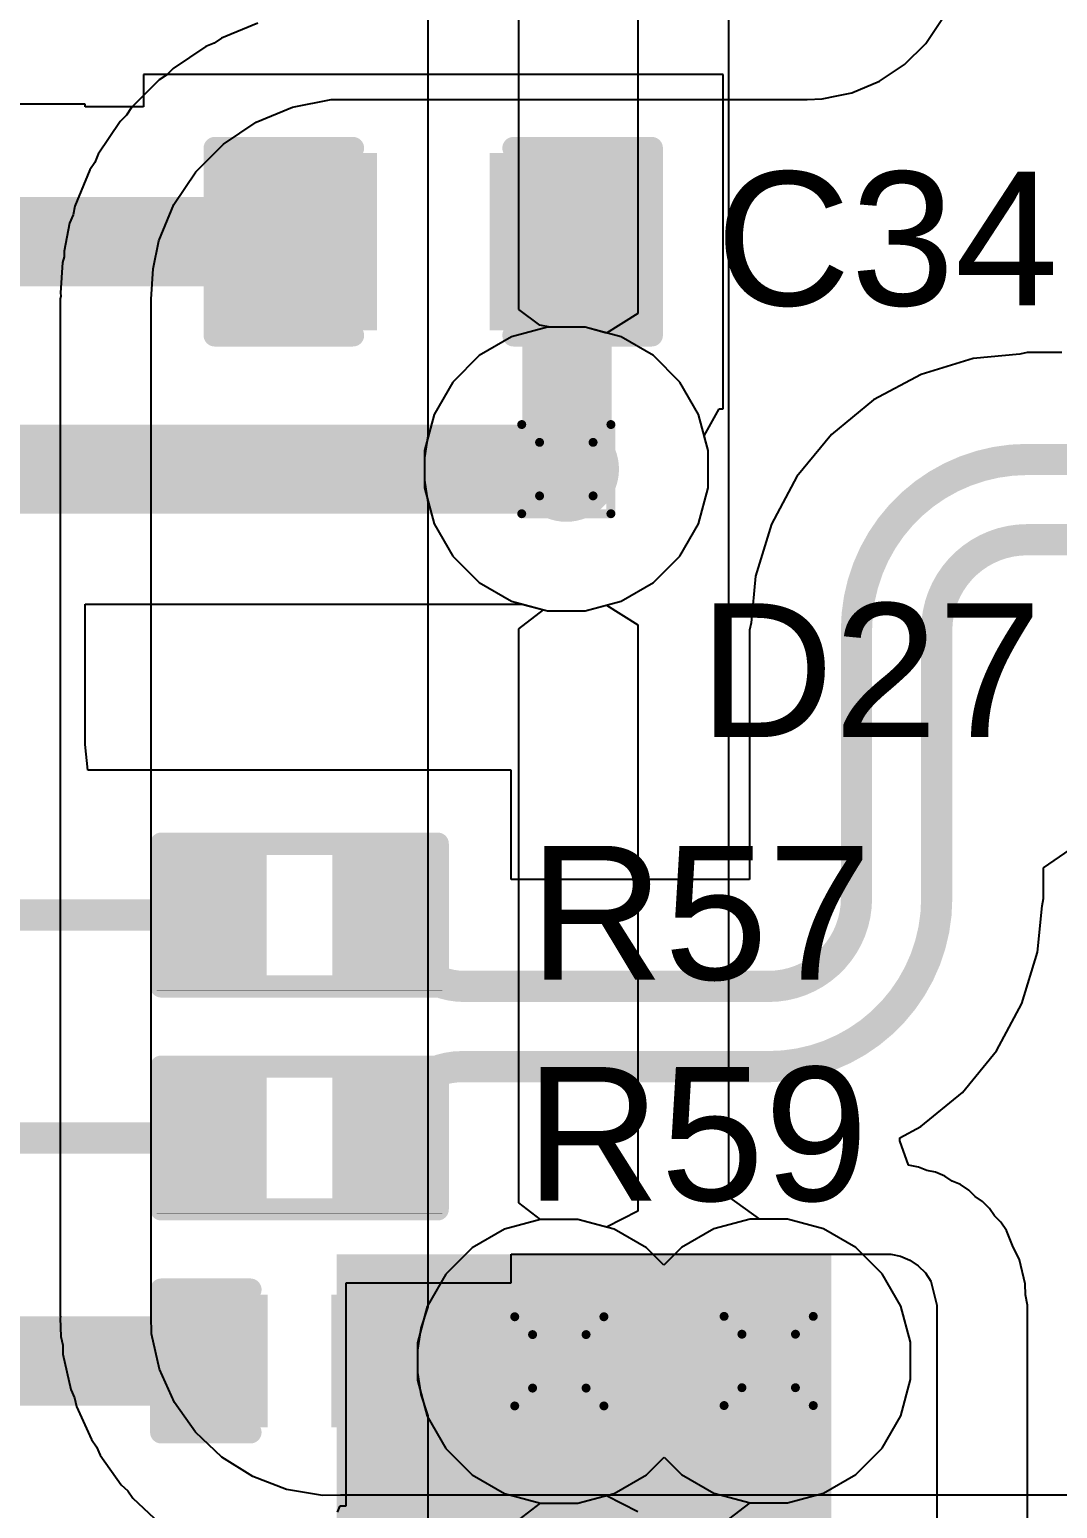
# Model space of a CAD drawing. Header units: inches. Extents: x -5 to 230, y -4 to 159.
# Drawn here: x 77.47 to 83.33, y 48.95 to 57.37 of the extents above; entities that cross this region are included whole.
import ezdxf

# ---------------------------------------------------------------- set-up
doc = ezdxf.new("R2010")
doc.units = ezdxf.units.IN
for name, color, linetype in [('Bottom Layer', 5, 'Continuous'), ('Drill Drawing', 1, 'Continuous'), ('Layer 1', 16, 'Continuous'), ('Layer 2', 76, 'Continuous'), ('Top Layer', 1, 'Continuous'), ('Top Overlay', 2, 'Continuous'), ('Top Paste', 8, 'Continuous'), ('Top Solder', 216, 'Continuous'), ('Via Holes', 16, 'Continuous')]:
    doc.layers.add(name, color=color, linetype=linetype)
doc.styles.add('Arial', font='', dxfattribs={"height": 0.2})
doc.styles.get('Arial').set_extended_font_data('Arial')

# ---------------------------------------------------------------- blocks, each defined once
blk = doc.blocks.new('R___0402_121')
at = {"layer": 'Top Layer'}
for points in [[(-0.6985, -0.3175), (-0.6985, 0.3175), (-0.2413, 0.3175), (-0.2413, -0.3175)], [(0.2413, -0.3175), (0.2413, 0.3175), (0.6985, 0.3175), (0.6985, -0.3175)]]:
    blk.add_hatch(color=1, dxfattribs=at).paths.add_polyline_path(points)
at = {"layer": 'Top Paste'}
for points in [[(-0.6985, -0.3175), (-0.6985, 0.3175), (-0.2413, 0.3175), (-0.2413, -0.3175)], [(0.2413, -0.3175), (0.2413, 0.3175), (0.6985, 0.3175), (0.6985, -0.3175)]]:
    blk.add_hatch(color=8, dxfattribs=at).paths.add_polyline_path(points)
at = {"layer": 'Top Solder'}
for points in [[(-0.7535, -0.3725), (-0.7535, 0.3725), (-0.1863, 0.3725), (-0.1863, -0.3725)], [(0.1863, -0.3725), (0.1863, 0.3725), (0.7535, 0.3725), (0.7535, -0.3725)]]:
    blk.add_hatch(color=216, dxfattribs=at).paths.add_polyline_path(points)
at = {"layer": 'Top Overlay'}
for points in [[(-0.7874, -0.4064, 0.127, 0.127, 0), (-0.7874, 0.4064, 0.127, 0.127, 0)], [(-0.7874, 0.4064, 0.127, 0.127, 0), (0.7874, 0.4064, 0.127, 0.127, 0)], [(0.7874, -0.4064, 0.127, 0.127, 0), (0.7874, 0.4064, 0.127, 0.127, 0)], [(-0.7874, -0.4064, 0.127, 0.127, 0), (0.7874, -0.4064, 0.127, 0.127, 0)], [(-0.8128, -0.4318, 0.00323, 0.00323, 0), (0.8128, -0.4318, 0.00323, 0.00323, 0)]]:
    blk.add_lwpolyline(points, format="xyseb", dxfattribs=at)
for points in [[(-0.8191, 0.4064, 0.0635, 0.0635, 1), (-0.7556, 0.4064, 0.0635, 0.0635, 1)], [(-0.8191, 0.4064, 0.0635, 0.0635, 1), (-0.7556, 0.4064, 0.0635, 0.0635, 1)], [(0.7556, 0.4064, 0.0635, 0.0635, 1), (0.8191, 0.4064, 0.0635, 0.0635, 1)], [(0.7556, 0.4064, 0.0635, 0.0635, 1), (0.8191, 0.4064, 0.0635, 0.0635, 1)], [(-0.8191, -0.4064, 0.0635, 0.0635, 1), (-0.7556, -0.4064, 0.0635, 0.0635, 1)], [(-0.8191, -0.4064, 0.0635, 0.0635, 1), (-0.7556, -0.4064, 0.0635, 0.0635, 1)], [(0.7556, -0.4064, 0.0635, 0.0635, 1), (0.8191, -0.4064, 0.0635, 0.0635, 1)], [(0.7556, -0.4064, 0.0635, 0.0635, 1), (0.8191, -0.4064, 0.0635, 0.0635, 1)], [(-0.8136, -0.4318, 0.00161, 0.00161, 1), (-0.812, -0.4318, 0.00161, 0.00161, 1)], [(0.812, -0.4318, 0.00161, 0.00161, 1), (0.8136, -0.4318, 0.00161, 0.00161, 1)]]:
    blk.add_lwpolyline(points, format="xyseb", close=True, dxfattribs=at)
blk = doc.blocks.new('R___0402_123')
at = {"layer": 'Top Layer'}
for points in [[(-0.6985, -0.3175), (-0.6985, 0.3175), (-0.2413, 0.3175), (-0.2413, -0.3175)], [(0.2413, -0.3175), (0.2413, 0.3175), (0.6985, 0.3175), (0.6985, -0.3175)]]:
    blk.add_hatch(color=1, dxfattribs=at).paths.add_polyline_path(points)
at = {"layer": 'Top Paste'}
for points in [[(-0.6985, -0.3175), (-0.6985, 0.3175), (-0.2413, 0.3175), (-0.2413, -0.3175)], [(0.2413, -0.3175), (0.2413, 0.3175), (0.6985, 0.3175), (0.6985, -0.3175)]]:
    blk.add_hatch(color=8, dxfattribs=at).paths.add_polyline_path(points)
at = {"layer": 'Top Solder'}
for points in [[(-0.7535, -0.3725), (-0.7535, 0.3725), (-0.1863, 0.3725), (-0.1863, -0.3725)], [(0.1863, -0.3725), (0.1863, 0.3725), (0.7535, 0.3725), (0.7535, -0.3725)]]:
    blk.add_hatch(color=216, dxfattribs=at).paths.add_polyline_path(points)
at = {"layer": 'Top Overlay'}
for points in [[(-0.7874, -0.4064, 0.127, 0.127, 0), (-0.7874, 0.4064, 0.127, 0.127, 0)], [(-0.7874, 0.4064, 0.127, 0.127, 0), (0.7874, 0.4064, 0.127, 0.127, 0)], [(0.7874, -0.4064, 0.127, 0.127, 0), (0.7874, 0.4064, 0.127, 0.127, 0)], [(-0.7874, -0.4064, 0.127, 0.127, 0), (0.7874, -0.4064, 0.127, 0.127, 0)], [(-0.8128, -0.4318, 0.00323, 0.00323, 0), (0.8128, -0.4318, 0.00323, 0.00323, 0)]]:
    blk.add_lwpolyline(points, format="xyseb", dxfattribs=at)
for points in [[(-0.8191, 0.4064, 0.0635, 0.0635, 1), (-0.7556, 0.4064, 0.0635, 0.0635, 1)], [(-0.8191, 0.4064, 0.0635, 0.0635, 1), (-0.7556, 0.4064, 0.0635, 0.0635, 1)], [(0.7556, 0.4064, 0.0635, 0.0635, 1), (0.8191, 0.4064, 0.0635, 0.0635, 1)], [(0.7556, 0.4064, 0.0635, 0.0635, 1), (0.8191, 0.4064, 0.0635, 0.0635, 1)], [(-0.8191, -0.4064, 0.0635, 0.0635, 1), (-0.7556, -0.4064, 0.0635, 0.0635, 1)], [(-0.8191, -0.4064, 0.0635, 0.0635, 1), (-0.7556, -0.4064, 0.0635, 0.0635, 1)], [(0.7556, -0.4064, 0.0635, 0.0635, 1), (0.8191, -0.4064, 0.0635, 0.0635, 1)], [(0.7556, -0.4064, 0.0635, 0.0635, 1), (0.8191, -0.4064, 0.0635, 0.0635, 1)], [(-0.8136, -0.4318, 0.00161, 0.00161, 1), (-0.812, -0.4318, 0.00161, 0.00161, 1)], [(0.812, -0.4318, 0.00161, 0.00161, 1), (0.8136, -0.4318, 0.00161, 0.00161, 1)]]:
    blk.add_lwpolyline(points, format="xyseb", close=True, dxfattribs=at)
blk = doc.blocks.new('C___0603_229')
at = {"layer": 'Top Layer'}
for points in [[(-0.381, 0.4445), (-0.381, -0.4445), (-1.143, -0.4445), (-1.143, 0.4445)], [(1.143, 0.4445), (1.143, -0.4445), (0.381, -0.4445), (0.381, 0.4445)]]:
    blk.add_hatch(color=1, dxfattribs=at).paths.add_polyline_path(points)
at = {"layer": 'Top Paste'}
for points in [[(-0.381, 0.4445), (-0.381, -0.4445), (-1.143, -0.4445), (-1.143, 0.4445)], [(1.143, 0.4445), (1.143, -0.4445), (0.381, -0.4445), (0.381, 0.4445)]]:
    blk.add_hatch(color=8, dxfattribs=at).paths.add_polyline_path(points)
at = {"layer": 'Top Solder'}
for points in [[(-0.321, 0.5045), (-0.321, -0.5045), (-1.203, -0.5045), (-1.203, 0.5045)], [(1.203, 0.5045), (1.203, -0.5045), (0.321, -0.5045), (0.321, 0.5045)]]:
    blk.add_hatch(color=216, dxfattribs=at).paths.add_polyline_path(points)
at = {"layer": 'Top Overlay'}
for points in [[(-1.2446, 0.5334, 0.127, 0.127, 0), (-1.2446, -0.5334, 0.127, 0.127, 0)], [(-0.4572, 0.5334, 0.127, 0.127, 0), (-1.2446, 0.5334, 0.127, 0.127, 0)], [(1.2446, 0.5334, 0.127, 0.127, 0), (0.4572, 0.5334, 0.127, 0.127, 0)], [(1.2446, 0.5334, 0.127, 0.127, 0), (1.2446, -0.5334, 0.127, 0.127, 0)], [(-0.4572, -0.5334, 0.127, 0.127, 0), (-1.2446, -0.5334, 0.127, 0.127, 0)], [(1.2446, -0.5334, 0.127, 0.127, 0), (0.4572, -0.5334, 0.127, 0.127, 0)]]:
    blk.add_lwpolyline(points, format="xyseb", dxfattribs=at)
for points in [[(-1.2764, 0.5334, 0.0635, 0.0635, 1), (-1.2128, 0.5334, 0.0635, 0.0635, 1)], [(-1.2764, 0.5334, 0.0635, 0.0635, 1), (-1.2128, 0.5334, 0.0635, 0.0635, 1)], [(-0.4889, 0.5334, 0.0635, 0.0635, 1), (-0.4254, 0.5334, 0.0635, 0.0635, 1)], [(0.4254, 0.5334, 0.0635, 0.0635, 1), (0.4889, 0.5334, 0.0635, 0.0635, 1)], [(1.2128, 0.5334, 0.0635, 0.0635, 1), (1.2764, 0.5334, 0.0635, 0.0635, 1)], [(1.2128, 0.5334, 0.0635, 0.0635, 1), (1.2764, 0.5334, 0.0635, 0.0635, 1)], [(-1.2764, -0.5334, 0.0635, 0.0635, 1), (-1.2128, -0.5334, 0.0635, 0.0635, 1)], [(-1.2764, -0.5334, 0.0635, 0.0635, 1), (-1.2128, -0.5334, 0.0635, 0.0635, 1)], [(-0.4889, -0.5334, 0.0635, 0.0635, 1), (-0.4254, -0.5334, 0.0635, 0.0635, 1)], [(0.4254, -0.5334, 0.0635, 0.0635, 1), (0.4889, -0.5334, 0.0635, 0.0635, 1)], [(1.2128, -0.5334, 0.0635, 0.0635, 1), (1.2764, -0.5334, 0.0635, 0.0635, 1)], [(1.2128, -0.5334, 0.0635, 0.0635, 1), (1.2764, -0.5334, 0.0635, 0.0635, 1)]]:
    blk.add_lwpolyline(points, format="xyseb", close=True, dxfattribs=at)
blk = doc.blocks.new('C___0402_230')
at = {"layer": 'Top Layer'}
for points in [[(-0.6985, -0.3175), (-0.6985, 0.3175), (-0.2413, 0.3175), (-0.2413, -0.3175)], [(0.2413, -0.3175), (0.2413, 0.3175), (0.6985, 0.3175), (0.6985, -0.3175)]]:
    blk.add_hatch(color=1, dxfattribs=at).paths.add_polyline_path(points)
at = {"layer": 'Top Paste'}
for points in [[(-0.6985, -0.3175), (-0.6985, 0.3175), (-0.2413, 0.3175), (-0.2413, -0.3175)], [(0.2413, -0.3175), (0.2413, 0.3175), (0.6985, 0.3175), (0.6985, -0.3175)]]:
    blk.add_hatch(color=8, dxfattribs=at).paths.add_polyline_path(points)
at = {"layer": 'Top Solder'}
for points in [[(-0.7585, -0.3775), (-0.7585, 0.3775), (-0.1813, 0.3775), (-0.1813, -0.3775)], [(0.1813, -0.3775), (0.1813, 0.3775), (0.7585, 0.3775), (0.7585, -0.3775)]]:
    blk.add_hatch(color=216, dxfattribs=at).paths.add_polyline_path(points)
at = {"layer": 'Top Overlay'}
for points in [[(-0.2794, 0.4064, 0.127, 0.127, 0), (-0.7874, 0.4064, 0.127, 0.127, 0)], [(-0.7874, 0.4064, 0.127, 0.127, 0), (-0.7874, -0.4064, 0.127, 0.127, 0)], [(0.7874, 0.4064, 0.127, 0.127, 0), (0.2794, 0.4064, 0.127, 0.127, 0)], [(0.7874, 0.4064, 0.127, 0.127, 0), (0.7874, -0.4064, 0.127, 0.127, 0)], [(-0.2794, -0.4064, 0.127, 0.127, 0), (-0.7874, -0.4064, 0.127, 0.127, 0)], [(0.7874, -0.4064, 0.127, 0.127, 0), (0.2794, -0.4064, 0.127, 0.127, 0)]]:
    blk.add_lwpolyline(points, format="xyseb", dxfattribs=at)
for points in [[(-0.8191, 0.4064, 0.0635, 0.0635, 1), (-0.7556, 0.4064, 0.0635, 0.0635, 1)], [(-0.8191, 0.4064, 0.0635, 0.0635, 1), (-0.7556, 0.4064, 0.0635, 0.0635, 1)], [(-0.3111, 0.4064, 0.0635, 0.0635, 1), (-0.2477, 0.4064, 0.0635, 0.0635, 1)], [(0.2477, 0.4064, 0.0635, 0.0635, 1), (0.3111, 0.4064, 0.0635, 0.0635, 1)], [(0.7556, 0.4064, 0.0635, 0.0635, 1), (0.8191, 0.4064, 0.0635, 0.0635, 1)], [(0.7556, 0.4064, 0.0635, 0.0635, 1), (0.8191, 0.4064, 0.0635, 0.0635, 1)], [(-0.8191, -0.4064, 0.0635, 0.0635, 1), (-0.7556, -0.4064, 0.0635, 0.0635, 1)], [(-0.8191, -0.4064, 0.0635, 0.0635, 1), (-0.7556, -0.4064, 0.0635, 0.0635, 1)], [(-0.3111, -0.4064, 0.0635, 0.0635, 1), (-0.2477, -0.4064, 0.0635, 0.0635, 1)], [(0.2477, -0.4064, 0.0635, 0.0635, 1), (0.3111, -0.4064, 0.0635, 0.0635, 1)], [(0.7556, -0.4064, 0.0635, 0.0635, 1), (0.8191, -0.4064, 0.0635, 0.0635, 1)], [(0.7556, -0.4064, 0.0635, 0.0635, 1), (0.8191, -0.4064, 0.0635, 0.0635, 1)]]:
    blk.add_lwpolyline(points, format="xyseb", close=True, dxfattribs=at)

msp = doc.modelspace()

# ---------------------------------------------------------------- hatches: boundary and pattern name
at = {"layer": 'Bottom Layer'}
h = msp.add_hatch(color=5, dxfattribs=at)
edge = h.paths.add_edge_path()
edge.add_arc((80.5325, 54.8662), 0.3, 0, 360)
h = msp.add_hatch(color=5, dxfattribs=at)
edge = h.paths.add_edge_path()
edge.add_arc((80.4926, 49.784), 0.3, 0, 360)
h = msp.add_hatch(color=5, dxfattribs=at)
edge = h.paths.add_edge_path()
edge.add_arc((81.6852, 49.7862), 0.3, 0, 360)
at = {"layer": 'Layer 1'}
h = msp.add_hatch(color=16, dxfattribs=at)
edge = h.paths.add_edge_path()
edge.add_arc((80.5325, 54.8662), 0.3, 0, 360)
h = msp.add_hatch(color=16, dxfattribs=at)
edge = h.paths.add_edge_path()
edge.add_arc((80.4926, 49.784), 0.3, 0, 360)
h = msp.add_hatch(color=16, dxfattribs=at)
edge = h.paths.add_edge_path()
edge.add_arc((81.6852, 49.7862), 0.3, 0, 360)
at = {"layer": 'Layer 2'}
h = msp.add_hatch(color=76, dxfattribs=at)
edge = h.paths.add_edge_path()
edge.add_arc((80.5325, 54.8662), 0.3, 0, 360)
h = msp.add_hatch(color=76, dxfattribs=at)
edge = h.paths.add_edge_path()
edge.add_arc((80.4926, 49.784), 0.3, 0, 360)
h = msp.add_hatch(color=76, dxfattribs=at)
edge = h.paths.add_edge_path()
edge.add_arc((81.6852, 49.7862), 0.3, 0, 360)
at = {"layer": 'Top Layer'}
h = msp.add_hatch(color=1, dxfattribs=at)
edge = h.paths.add_edge_path()
edge.add_arc((80.5325, 54.8662), 0.3, 0, 360)
msp.add_hatch(color=1, dxfattribs=at).paths.add_polyline_path([(79.2243, 48.6468), (82.0425, 48.6468), (82.0425, 50.3936), (79.2243, 50.3936)])
h = msp.add_hatch(color=1, dxfattribs=at)
edge = h.paths.add_edge_path()
edge.add_arc((80.4926, 49.784), 0.3, 0, 360)
h = msp.add_hatch(color=1, dxfattribs=at)
edge = h.paths.add_edge_path()
edge.add_arc((81.6852, 49.7862), 0.3, 0, 360)
at = {"layer": 'Via Holes'}
h = msp.add_hatch(color=7, dxfattribs=at)
edge = h.paths.add_edge_path()
edge.add_arc((80.5325, 54.8662), 0.15, 0, 360)
h = msp.add_hatch(color=7, dxfattribs=at)
edge = h.paths.add_edge_path()
edge.add_arc((80.4926, 49.784), 0.15, 0, 360)
h = msp.add_hatch(color=7, dxfattribs=at)
edge = h.paths.add_edge_path()
edge.add_arc((81.6852, 49.7862), 0.15, 0, 360)

# ---------------------------------------------------------------- linework, layer by layer
at = {"layer": 'Bottom Layer'}
for p, q in [((79.7444, 64.43), (79.7444, 55.0554)), ((80.2624, 55.7763), (80.2624, 64.43)), ((80.3808, 55.6855), (80.2624, 55.7763)), ((80.4402, 55.6742), (80.3808, 55.6855)), ((80.6389, 55.6742), (80.4402, 55.6742)), ((80.8444, 55.6191), (80.6389, 55.6742)), ((81.0286, 55.5128), (80.8444, 55.6191)), ((81.1791, 55.3623), (81.0286, 55.5128)), ((81.2855, 55.1781), (81.1791, 55.3623)), ((81.3405, 54.9726), (81.2855, 55.1781)), ((79.7444, 55.0554), (79.7245, 54.9298)), ((79.7245, 54.9298), (79.7245, 54.8026)), ((81.3405, 54.7598), (81.3405, 54.9726)), ((79.7245, 54.8026), (79.7444, 54.677)), ((81.2855, 54.5543), (81.3405, 54.7598)), ((79.7444, 54.677), (79.7444, 50.0954)), ((81.1791, 54.3701), (81.2855, 54.5543)), ((81.0286, 54.2196), (81.1791, 54.3701)), ((80.8444, 54.1133), (81.0286, 54.2196)), ((80.6389, 54.0582), (80.8444, 54.1133)), ((80.2624, 53.956), (80.4034, 54.0643)), ((80.4034, 54.0643), (80.4262, 54.0582)), ((80.4262, 54.0582), (80.6389, 54.0582)), ((80.2624, 50.687), (80.2624, 53.956)), ((80.3862, 50.592), (80.2624, 50.687)), ((80.599, 50.592), (80.3862, 50.592)), ((80.8045, 50.5369), (80.599, 50.592)), ((81.5788, 50.5942), (81.3733, 50.5391)), ((81.7916, 50.5942), (81.5788, 50.5942)), ((81.9971, 50.5391), (81.7916, 50.5942)), ((80.9887, 50.4306), (80.8045, 50.5369)), ((81.3733, 50.5391), (81.1891, 50.4328)), ((82.1813, 50.4328), (81.9971, 50.5391)), ((81.0878, 50.3315), (80.9887, 50.4306)), ((81.1891, 50.4328), (81.0878, 50.3315)), ((82.3318, 50.2823), (82.1813, 50.4328)), ((82.4382, 50.0981), (82.3318, 50.2823)), ((79.7438, 50.0942), (79.7045, 49.9732)), ((79.7444, 50.0954), (79.7438, 50.0942)), ((82.4932, 49.8926), (82.4382, 50.0981)), ((79.7045, 49.9732), (79.6846, 49.8476)), ((82.4932, 49.6798), (82.4932, 49.8926)), ((79.6846, 49.8476), (79.6846, 49.7204)), ((79.6846, 49.7204), (79.7045, 49.5948)), ((82.4382, 49.4743), (82.4932, 49.6798)), ((79.7045, 49.5948), (79.7438, 49.4738)), ((79.7438, 49.4738), (79.7444, 49.4726)), ((79.7444, 49.4726), (79.7444, 34.615)), ((82.3318, 49.2901), (82.4382, 49.4743)), ((82.1813, 49.1396), (82.3318, 49.2901)), ((80.9887, 49.1374), (81.09, 49.2387)), ((81.09, 49.2387), (81.1891, 49.1396)), ((80.8045, 49.0311), (80.9887, 49.1374)), ((81.1891, 49.1396), (81.3733, 49.0333)), ((81.9971, 49.0333), (82.1813, 49.1396)), ((80.599, 48.976), (80.8045, 49.0311)), ((81.3733, 49.0333), (81.5788, 48.9782)), ((81.7916, 48.9782), (81.9971, 49.0333)), ((80.2624, 48.881), (80.3862, 48.976)), ((80.3862, 48.976), (80.599, 48.976)), ((81.5788, 48.9782), (81.7916, 48.9782))]:
    msp.add_line(p, q, dxfattribs=at)
at = {"layer": 'Drill Drawing'}
for points in [[(80.2785, 55.1202, 0.0508, 0.0508, 0), (80.7865, 55.1202, 0.0508, 0.0508, 0)], [(80.2785, 54.6122, 0.0508, 0.0508, 0), (80.2785, 55.1202, 0.0508, 0.0508, 0)], [(80.7865, 54.6122, 0.0508, 0.0508, 0), (80.7865, 55.1202, 0.0508, 0.0508, 0)], [(80.3801, 55.0186, 0.0508, 0.0508, 0), (80.6849, 55.0186, 0.0508, 0.0508, 0)], [(80.3801, 54.7138, 0.0508, 0.0508, 0), (80.3801, 55.0186, 0.0508, 0.0508, 0)], [(80.6849, 54.7138, 0.0508, 0.0508, 0), (80.6849, 55.0186, 0.0508, 0.0508, 0)], [(80.3801, 54.7138, 0.0508, 0.0508, 0), (80.6849, 54.7138, 0.0508, 0.0508, 0)], [(80.2785, 54.6122, 0.0508, 0.0508, 0), (80.7865, 54.6122, 0.0508, 0.0508, 0)], [(80.2386, 50.038, 0.0508, 0.0508, 0), (80.7466, 50.038, 0.0508, 0.0508, 0)], [(80.2386, 49.53, 0.0508, 0.0508, 0), (80.2386, 50.038, 0.0508, 0.0508, 0)], [(80.7466, 49.53, 0.0508, 0.0508, 0), (80.7466, 50.038, 0.0508, 0.0508, 0)], [(81.4312, 50.0402, 0.0508, 0.0508, 0), (81.9392, 50.0402, 0.0508, 0.0508, 0)], [(81.4312, 49.5322, 0.0508, 0.0508, 0), (81.4312, 50.0402, 0.0508, 0.0508, 0)], [(81.9392, 49.5322, 0.0508, 0.0508, 0), (81.9392, 50.0402, 0.0508, 0.0508, 0)], [(80.3402, 49.9364, 0.0508, 0.0508, 0), (80.645, 49.9364, 0.0508, 0.0508, 0)], [(80.3402, 49.6316, 0.0508, 0.0508, 0), (80.3402, 49.9364, 0.0508, 0.0508, 0)], [(80.645, 49.6316, 0.0508, 0.0508, 0), (80.645, 49.9364, 0.0508, 0.0508, 0)], [(81.5328, 49.9386, 0.0508, 0.0508, 0), (81.8376, 49.9386, 0.0508, 0.0508, 0)], [(81.5328, 49.6338, 0.0508, 0.0508, 0), (81.5328, 49.9386, 0.0508, 0.0508, 0)], [(81.8376, 49.6338, 0.0508, 0.0508, 0), (81.8376, 49.9386, 0.0508, 0.0508, 0)], [(80.3402, 49.6316, 0.0508, 0.0508, 0), (80.645, 49.6316, 0.0508, 0.0508, 0)], [(81.5328, 49.6338, 0.0508, 0.0508, 0), (81.8376, 49.6338, 0.0508, 0.0508, 0)], [(80.2386, 49.53, 0.0508, 0.0508, 0), (80.7466, 49.53, 0.0508, 0.0508, 0)], [(81.4312, 49.5322, 0.0508, 0.0508, 0), (81.9392, 49.5322, 0.0508, 0.0508, 0)]]:
    msp.add_lwpolyline(points, format="xyseb", dxfattribs=at)
for points in [[(80.2658, 55.1202, 0.0254, 0.0254, 1), (80.2912, 55.1202, 0.0254, 0.0254, 1)], [(80.2658, 55.1202, 0.0254, 0.0254, 1), (80.2912, 55.1202, 0.0254, 0.0254, 1)], [(80.7738, 55.1202, 0.0254, 0.0254, 1), (80.7992, 55.1202, 0.0254, 0.0254, 1)], [(80.7738, 55.1202, 0.0254, 0.0254, 1), (80.7992, 55.1202, 0.0254, 0.0254, 1)], [(80.3674, 55.0186, 0.0254, 0.0254, 1), (80.3928, 55.0186, 0.0254, 0.0254, 1)], [(80.3674, 55.0186, 0.0254, 0.0254, 1), (80.3928, 55.0186, 0.0254, 0.0254, 1)], [(80.6722, 55.0186, 0.0254, 0.0254, 1), (80.6976, 55.0186, 0.0254, 0.0254, 1)], [(80.6722, 55.0186, 0.0254, 0.0254, 1), (80.6976, 55.0186, 0.0254, 0.0254, 1)], [(80.3674, 54.7138, 0.0254, 0.0254, 1), (80.3928, 54.7138, 0.0254, 0.0254, 1)], [(80.3674, 54.7138, 0.0254, 0.0254, 1), (80.3928, 54.7138, 0.0254, 0.0254, 1)], [(80.6722, 54.7138, 0.0254, 0.0254, 1), (80.6976, 54.7138, 0.0254, 0.0254, 1)], [(80.6722, 54.7138, 0.0254, 0.0254, 1), (80.6976, 54.7138, 0.0254, 0.0254, 1)], [(80.2658, 54.6122, 0.0254, 0.0254, 1), (80.2912, 54.6122, 0.0254, 0.0254, 1)], [(80.2658, 54.6122, 0.0254, 0.0254, 1), (80.2912, 54.6122, 0.0254, 0.0254, 1)], [(80.7738, 54.6122, 0.0254, 0.0254, 1), (80.7992, 54.6122, 0.0254, 0.0254, 1)], [(80.7738, 54.6122, 0.0254, 0.0254, 1), (80.7992, 54.6122, 0.0254, 0.0254, 1)], [(80.2259, 50.038, 0.0254, 0.0254, 1), (80.2513, 50.038, 0.0254, 0.0254, 1)], [(80.2259, 50.038, 0.0254, 0.0254, 1), (80.2513, 50.038, 0.0254, 0.0254, 1)], [(80.7339, 50.038, 0.0254, 0.0254, 1), (80.7593, 50.038, 0.0254, 0.0254, 1)], [(80.7339, 50.038, 0.0254, 0.0254, 1), (80.7593, 50.038, 0.0254, 0.0254, 1)], [(81.4185, 50.0402, 0.0254, 0.0254, 1), (81.4439, 50.0402, 0.0254, 0.0254, 1)], [(81.4185, 50.0402, 0.0254, 0.0254, 1), (81.4439, 50.0402, 0.0254, 0.0254, 1)], [(81.9265, 50.0402, 0.0254, 0.0254, 1), (81.9519, 50.0402, 0.0254, 0.0254, 1)], [(81.9265, 50.0402, 0.0254, 0.0254, 1), (81.9519, 50.0402, 0.0254, 0.0254, 1)], [(80.3275, 49.9364, 0.0254, 0.0254, 1), (80.3529, 49.9364, 0.0254, 0.0254, 1)], [(80.3275, 49.9364, 0.0254, 0.0254, 1), (80.3529, 49.9364, 0.0254, 0.0254, 1)], [(80.6323, 49.9364, 0.0254, 0.0254, 1), (80.6577, 49.9364, 0.0254, 0.0254, 1)], [(80.6323, 49.9364, 0.0254, 0.0254, 1), (80.6577, 49.9364, 0.0254, 0.0254, 1)], [(81.5201, 49.9386, 0.0254, 0.0254, 1), (81.5455, 49.9386, 0.0254, 0.0254, 1)], [(81.5201, 49.9386, 0.0254, 0.0254, 1), (81.5455, 49.9386, 0.0254, 0.0254, 1)], [(81.8249, 49.9386, 0.0254, 0.0254, 1), (81.8503, 49.9386, 0.0254, 0.0254, 1)], [(81.8249, 49.9386, 0.0254, 0.0254, 1), (81.8503, 49.9386, 0.0254, 0.0254, 1)], [(80.3275, 49.6316, 0.0254, 0.0254, 1), (80.3529, 49.6316, 0.0254, 0.0254, 1)], [(80.3275, 49.6316, 0.0254, 0.0254, 1), (80.3529, 49.6316, 0.0254, 0.0254, 1)], [(80.6323, 49.6316, 0.0254, 0.0254, 1), (80.6577, 49.6316, 0.0254, 0.0254, 1)], [(80.6323, 49.6316, 0.0254, 0.0254, 1), (80.6577, 49.6316, 0.0254, 0.0254, 1)], [(81.5201, 49.6338, 0.0254, 0.0254, 1), (81.5455, 49.6338, 0.0254, 0.0254, 1)], [(81.5201, 49.6338, 0.0254, 0.0254, 1), (81.5455, 49.6338, 0.0254, 0.0254, 1)], [(81.8249, 49.6338, 0.0254, 0.0254, 1), (81.8503, 49.6338, 0.0254, 0.0254, 1)], [(81.8249, 49.6338, 0.0254, 0.0254, 1), (81.8503, 49.6338, 0.0254, 0.0254, 1)], [(80.2259, 49.53, 0.0254, 0.0254, 1), (80.2513, 49.53, 0.0254, 0.0254, 1)], [(80.2259, 49.53, 0.0254, 0.0254, 1), (80.2513, 49.53, 0.0254, 0.0254, 1)], [(80.7339, 49.53, 0.0254, 0.0254, 1), (80.7593, 49.53, 0.0254, 0.0254, 1)], [(80.7339, 49.53, 0.0254, 0.0254, 1), (80.7593, 49.53, 0.0254, 0.0254, 1)], [(81.4185, 49.5322, 0.0254, 0.0254, 1), (81.4439, 49.5322, 0.0254, 0.0254, 1)], [(81.4185, 49.5322, 0.0254, 0.0254, 1), (81.4439, 49.5322, 0.0254, 0.0254, 1)], [(81.9265, 49.5322, 0.0254, 0.0254, 1), (81.9519, 49.5322, 0.0254, 0.0254, 1)], [(81.9265, 49.5322, 0.0254, 0.0254, 1), (81.9519, 49.5322, 0.0254, 0.0254, 1)]]:
    msp.add_lwpolyline(points, format="xyseb", close=True, dxfattribs=at)
at = {"layer": 'Layer 1'}
for p, q in [((78.7752, 57.407), (78.568, 57.3212)), ((82.5803, 57.2916), (82.6754, 57.434)), ((78.5256, 57.2928), (78.4785, 57.2733)), ((78.568, 57.3212), (78.5256, 57.2928)), ((82.4592, 57.1705), (82.5803, 57.2916)), ((78.4785, 57.2733), (78.292, 57.1487)), ((78.292, 57.1487), (78.256, 57.1126)), ((82.3168, 57.0754), (82.4592, 57.1705)), ((78.2135, 57.0843), (78.055, 56.9257)), ((78.256, 57.1126), (78.2135, 57.0843)), ((82.1585, 57.0098), (82.3168, 57.0754)), ((78.9734, 56.9284), (79.1933, 56.9722)), ((79.1933, 56.9722), (79.3055, 56.9722)), ((79.3055, 56.9722), (81.7365, 56.9722)), ((81.7365, 56.9722), (81.9049, 56.9722)), ((81.9049, 56.9722), (81.9905, 56.9764)), ((81.9049, 56.9722), (81.9049, 56.9722)), ((81.9049, 56.9722), (81.9049, 56.9722)), ((81.9905, 56.9764), (82.0741, 56.993)), ((82.0741, 56.993), (82.1585, 57.0098)), ((78.0266, 56.8833), (77.9906, 56.8472)), ((78.055, 56.9257), (78.0266, 56.8833)), ((78.7662, 56.8426), (78.9734, 56.9284)), ((77.9906, 56.8472), (77.866, 56.6608)), ((78.5798, 56.718), (78.7662, 56.8426)), ((78.4212, 56.5595), (78.5798, 56.718)), ((77.8465, 56.6137), (77.8181, 56.5712)), ((77.866, 56.6608), (77.8465, 56.6137)), ((77.8181, 56.5712), (77.7323, 56.3641)), ((78.2967, 56.373), (78.4212, 56.5595)), ((77.7323, 56.3641), (77.7224, 56.314)), ((78.2108, 56.1659), (78.2967, 56.373)), ((77.7224, 56.314), (77.7028, 56.2669)), ((77.7028, 56.2669), (77.6712, 56.1077)), ((77.6712, 56.1077), (77.6712, 56.0746)), ((78.1792, 56.0066), (78.2108, 56.1659)), ((77.6625, 56.0427), (77.6504, 55.8699)), ((77.6712, 56.0746), (77.6625, 56.0427)), ((78.1671, 55.8338), (78.1792, 56.0066)), ((77.6527, 55.8517), (77.6492, 55.8338)), ((77.6504, 55.8699), (77.6527, 55.8517)), ((77.6492, 55.8338), (77.6492, 50.044)), ((78.1671, 50.044), (78.1671, 55.8338)), ((78.1671, 55.8338), (78.1671, 55.8338)), ((77.6492, 50.044), (77.6506, 50.0369)), ((78.17, 49.9405), (78.1671, 50.044)), ((77.6506, 50.0369), (77.6493, 50.0298)), ((77.6493, 50.0298), (77.6522, 49.9262)), ((77.6522, 49.9262), (77.6635, 49.8765)), ((77.6635, 49.8765), (77.6649, 49.8255)), ((78.2159, 49.7386), (78.17, 49.9405)), ((77.6649, 49.8255), (77.7109, 49.6236)), ((78.3004, 49.5495), (78.2159, 49.7386)), ((77.7109, 49.6236), (77.7317, 49.577)), ((77.7317, 49.577), (77.743, 49.5273)), ((78.4202, 49.3805), (78.3004, 49.5495)), ((77.743, 49.5273), (77.8275, 49.3382)), ((78.5706, 49.2382), (78.4202, 49.3805)), ((77.8275, 49.3382), (77.857, 49.2966)), ((77.857, 49.2966), (77.8778, 49.25)), ((77.8778, 49.25), (77.9976, 49.081)), ((78.7459, 49.1279), (78.5706, 49.2382)), ((78.9393, 49.0539), (78.7459, 49.1279)), ((77.9976, 49.081), (78.0347, 49.046)), ((78.0347, 49.046), (78.0641, 49.0044)), ((79.1435, 49.0191), (78.9393, 49.0539)), ((78.0641, 49.0044), (78.2146, 48.862)), ((79.247, 49.022), (79.1435, 49.0191)), ((88.2778, 49.022), (79.247, 49.022)), ((79.247, 49.022), (79.247, 49.022))]:
    msp.add_line(p, q, dxfattribs=at)
at = {"layer": 'Layer 2'}
for p, q in [((81.4578, 51.3039), (81.4578, 75.28)), ((80.9398, 75.113), (80.9398, 55.753)), ((80.9398, 55.753), (80.762, 55.6412)), ((80.2206, 55.6191), (80.0364, 55.5128)), ((80.4262, 55.6742), (80.2206, 55.6191)), ((80.6389, 55.6742), (80.4262, 55.6742)), ((80.762, 55.6412), (80.6389, 55.6742)), ((80.0364, 55.5128), (79.886, 55.3623)), ((79.886, 55.3623), (79.7796, 55.1781)), ((79.7796, 55.1781), (79.7245, 54.9726)), ((79.7245, 54.9726), (79.7245, 54.7598)), ((79.7245, 54.7598), (79.7796, 54.5543)), ((79.7796, 54.5543), (79.886, 54.3701)), ((79.886, 54.3701), (80.0364, 54.2196)), ((80.0364, 54.2196), (80.2206, 54.1133)), ((80.2206, 54.1133), (80.4262, 54.0582)), ((80.6389, 54.0582), (80.762, 54.0912)), ((80.762, 54.0912), (80.9398, 53.9794)), ((80.4262, 54.0582), (80.6389, 54.0582)), ((80.9398, 53.9794), (80.9398, 50.6401)), ((81.4578, 50.7219), (81.4578, 51.3039)), ((81.6356, 50.5942), (81.4578, 50.7219)), ((80.9398, 50.6401), (80.762, 50.5483)), ((80.3862, 50.592), (80.1807, 50.5369)), ((80.599, 50.592), (80.3862, 50.592)), ((80.762, 50.5483), (80.599, 50.592)), ((81.7916, 50.5942), (81.6356, 50.5942)), ((81.9971, 50.5391), (81.7916, 50.5942)), ((80.1807, 50.5369), (79.9965, 50.4306)), ((82.1813, 50.4328), (81.9971, 50.5391)), ((79.9965, 50.4306), (79.846, 50.2801)), ((82.3318, 50.2823), (82.1813, 50.4328)), ((79.846, 50.2801), (79.7397, 50.0959)), ((82.4382, 50.0981), (82.3318, 50.2823)), ((79.7397, 50.0959), (79.6846, 49.8904)), ((82.4932, 49.8926), (82.4382, 50.0981)), ((79.6846, 49.8904), (79.6846, 49.6776)), ((82.4932, 49.6798), (82.4932, 49.8926)), ((79.6846, 49.6776), (79.7397, 49.4721)), ((82.4382, 49.4743), (82.4932, 49.6798)), ((79.7397, 49.4721), (79.846, 49.2879)), ((82.3318, 49.2901), (82.4382, 49.4743)), ((79.846, 49.2879), (79.9965, 49.1374)), ((82.1813, 49.1396), (82.3318, 49.2901)), ((79.9965, 49.1374), (80.1807, 49.0311)), ((81.9971, 49.0333), (82.1813, 49.1396)), ((80.1807, 49.0311), (80.3862, 48.976)), ((81.7916, 48.9782), (81.9971, 49.0333)), ((80.3862, 48.976), (80.599, 48.976)), ((80.599, 48.976), (80.762, 49.0197)), ((80.762, 49.0197), (80.9398, 48.9279)), ((81.4578, 48.8853), (81.5789, 48.9782)), ((81.5789, 48.9782), (81.7916, 48.9782))]:
    msp.add_line(p, q, dxfattribs=at)
at = {"layer": 'Top Layer'}
for p, q in [((81.4254, 57.1141), (78.1234, 57.1141)), ((78.1234, 57.1141), (78.1234, 56.9302)), ((81.4254, 55.2091), (81.4254, 57.1141)), ((77.7909, 56.9442), (75.1249, 56.9442)), ((77.7909, 56.9302), (77.7909, 56.9442)), ((78.1234, 56.9302), (77.7909, 56.9302)), ((83.1167, 55.5218), (82.8499, 55.4955)), ((83.1575, 55.5299), (83.1167, 55.5218)), ((83.3549, 55.5299), (83.1575, 55.5299)), ((82.8499, 55.4955), (82.5541, 55.4058)), ((82.5541, 55.4058), (82.2815, 55.2601)), ((82.2815, 55.2601), (82.0425, 55.064)), ((81.318, 55.0567), (81.4028, 55.2091)), ((81.4028, 55.2091), (81.4254, 55.2091)), ((81.3405, 54.9726), (81.318, 55.0567)), ((82.0425, 55.064), (81.8464, 54.825)), ((81.3405, 54.7598), (81.3405, 54.9726)), ((81.2855, 54.5543), (81.3405, 54.7598)), ((81.8464, 54.825), (81.7007, 54.5524)), ((81.1791, 54.3701), (81.2855, 54.5543)), ((81.7007, 54.5524), (81.611, 54.2566)), ((81.0286, 54.2196), (81.1791, 54.3701)), ((81.611, 54.2566), (81.5847, 53.9898)), ((80.8444, 54.1133), (81.0286, 54.2196)), ((77.7909, 53.2979), (77.7909, 54.0976)), ((77.7909, 54.0976), (80.279, 54.0976)), ((80.279, 54.0976), (80.4262, 54.0582)), ((80.6389, 54.0582), (80.8444, 54.1133)), ((80.4262, 54.0582), (80.6389, 54.0582)), ((81.5847, 53.9898), (81.5766, 53.949)), ((81.5766, 53.949), (81.5766, 52.5284)), ((77.8059, 53.1517), (77.7909, 53.2979)), ((80.2189, 53.1517), (77.8059, 53.1517)), ((80.2189, 52.5284), (80.2189, 53.1517)), ((83.251, 52.5956), (83.4034, 52.6989)), ((83.251, 52.4197), (83.251, 52.5956)), ((81.5766, 52.5284), (80.2189, 52.5284)), ((83.2427, 52.3782), (83.251, 52.4197)), ((83.2168, 52.1151), (83.2427, 52.3782)), ((83.1279, 51.8222), (83.2168, 52.1151)), ((82.9836, 51.5522), (83.1279, 51.8222)), ((82.7894, 51.3156), (82.9836, 51.5522)), ((82.5528, 51.1214), (82.7894, 51.3156)), ((82.4319, 51.0403), (82.432, 51.0568)), ((82.432, 51.0568), (82.5528, 51.1214)), ((82.4821, 50.9016), (82.4319, 51.0403)), ((82.5381, 50.8905), (82.4821, 50.9016)), ((82.5852, 50.8709), (82.5381, 50.8905)), ((82.6353, 50.861), (82.5852, 50.8709)), ((82.688, 50.8391), (82.6353, 50.861)), ((82.7304, 50.8108), (82.688, 50.8391)), ((82.7776, 50.7913), (82.7304, 50.8108)), ((82.825, 50.7595), (82.7776, 50.7913)), ((82.8611, 50.7235), (82.825, 50.7595)), ((82.9035, 50.6951), (82.8611, 50.7235)), ((82.9439, 50.6548), (82.9035, 50.6951)), ((82.9722, 50.6123), (82.9439, 50.6548)), ((83.0083, 50.5762), (82.9722, 50.6123)), ((83.04, 50.5288), (83.0083, 50.5762)), ((83.0749, 50.4446), (83.04, 50.5288)), ((80.2189, 50.3936), (82.3525, 50.3936)), ((80.2189, 50.2307), (80.2189, 50.3936)), ((82.3525, 50.3936), (82.381, 50.3936)), ((82.381, 50.3936), (82.437, 50.3825)), ((82.437, 50.3825), (82.4898, 50.3606)), ((83.113, 50.362), (83.0749, 50.4446)), ((82.4898, 50.3606), (82.5373, 50.3289)), ((82.5373, 50.3289), (82.5777, 50.2885)), ((83.146, 50.2247), (83.113, 50.362)), ((79.2791, 48.9607), (79.2791, 50.2307)), ((79.2791, 50.2307), (80.2189, 50.2307)), ((82.5777, 50.2885), (82.6094, 50.241)), ((82.6094, 50.241), (82.6424, 50.1037)), ((83.1484, 50.1636), (83.146, 50.2247)), ((83.1603, 50.1037), (83.1484, 50.1636)), ((82.6424, 50.1037), (82.6424, 50.1037)), ((82.6424, 50.1037), (82.6424, 49.9628)), ((83.1603, 49.9629), (83.1603, 50.1037)), ((82.6424, 49.9628), (82.6424, 47.3263)), ((83.1603, 49.9628), (83.1603, 49.9629)), ((83.1603, 47.3264), (83.1603, 49.9628)), ((83.1603, 49.9628), (83.1603, 49.9628)), ((79.2294, 48.925), (79.2441, 48.9607)), ((79.2441, 48.9607), (79.2791, 48.9607))]:
    msp.add_line(p, q, dxfattribs=at)
for points in [[(76.4833, 56.1616, 0.508, 0.508, 0), (79.0124, 56.1616, 0.508, 0.508, 0)], [(80.5364, 54.8662, 0.508, 0.508, 0), (80.5364, 56.1616, 0.508, 0.508, 0)], [(76.4579, 54.8662, 0.508, 0.508, 0), (80.5325, 54.8662, 0.508, 0.508, 0)], [(82.1852, 53.949, 0.1778, 0.1778, -0.414214), (83.1575, 54.9213, 0.1778, 0.1778, 0)], [(83.1575, 54.9213, 0.1778, 0.1778, 0), (84.0897, 54.9213, 0.1778, 0.1778, 0)], [(80.5325, 54.8662, 0.1524, 0.1524, 0), (80.5364, 54.8662, 0.1524, 0.1524, 0)], [(82.6424, 53.949, 0.1778, 0.1778, -0.414214), (83.1575, 54.4641, 0.1778, 0.1778, 0)], [(83.1575, 54.4641, 0.1778, 0.1778, 0), (84.0897, 54.4641, 0.1778, 0.1778, 0)], [(82.1852, 52.4197, 0.1778, 0.1778, 0), (82.1852, 53.949, 0.1778, 0.1778, 0)], [(82.6424, 52.4197, 0.1778, 0.1778, 0), (82.6424, 53.949, 0.1778, 0.1778, 0)], [(82.6424, 52.4197, 0.1778, 0.1778, -0.414214), (81.6852, 51.4626, 0.1778, 0.1778, 0)], [(82.1852, 52.4197, 0.1778, 0.1778, -0.414214), (81.6852, 51.9198, 0.1778, 0.1778, 0)], [(76.4579, 52.3262, 0.1778, 0.1778, 0), (78.5425, 52.3262, 0.1778, 0.1778, 0)], [(79.4823, 52.3262, 0.1778, 0.1778, 0), (79.615, 52.0976, 0.1778, 0.1778, 0)], [(79.951, 51.9198, 0.1778, 0.1778, -0.248268), (79.615, 52.0976, 0.1778, 0.1778, 0)], [(79.951, 51.9198, 0.1778, 0.1778, 0), (81.6852, 51.9198, 0.1778, 0.1778, 0)], [(79.6008, 51.2848, 0.1778, 0.1778, -0.248268), (79.9368, 51.4626, 0.1778, 0.1778, 0)], [(79.9368, 51.4626, 0.1778, 0.1778, 0), (81.6852, 51.4626, 0.1778, 0.1778, 0)], [(79.4823, 51.0562, 0.1778, 0.1778, 0), (79.6008, 51.2848, 0.1778, 0.1778, 0)], [(76.4579, 51.0562, 0.1778, 0.1778, 0), (78.5425, 51.0562, 0.1778, 0.1778, 0)], [(76.4579, 49.7862, 0.508, 0.508, 0), (78.4528, 49.7862, 0.508, 0.508, 0)], [(79.5623, 49.7851, 0.508, 0.508, 0), (80.4915, 49.7851, 0.508, 0.508, 0)], [(80.4915, 49.7851, 0.508, 0.508, 0), (80.4926, 49.784, 0.508, 0.508, 0)]]:
    msp.add_lwpolyline(points, format="xyseb", dxfattribs=at)
for points in [[(78.8854, 56.1616, 0.254, 0.254, 1), (79.1394, 56.1616, 0.254, 0.254, 1)], [(80.4094, 56.1616, 0.254, 0.254, 1), (80.6634, 56.1616, 0.254, 0.254, 1)], [(80.4055, 54.8662, 0.254, 0.254, 1), (80.6595, 54.8662, 0.254, 0.254, 1)], [(80.4094, 54.8662, 0.254, 0.254, 1), (80.6634, 54.8662, 0.254, 0.254, 1)], [(83.1131, 54.9213, 0.0889, 0.0889, 1), (83.202, 54.9213, 0.0889, 0.0889, 1)], [(83.1131, 54.9213, 0.0889, 0.0889, 1), (83.202, 54.9213, 0.0889, 0.0889, 1)], [(80.4944, 54.8662, 0.0762, 0.0762, 1), (80.5706, 54.8662, 0.0762, 0.0762, 1)], [(80.4983, 54.8662, 0.0762, 0.0762, 1), (80.5745, 54.8662, 0.0762, 0.0762, 1)], [(83.1131, 54.4641, 0.0889, 0.0889, 1), (83.202, 54.4641, 0.0889, 0.0889, 1)], [(83.1131, 54.4641, 0.0889, 0.0889, 1), (83.202, 54.4641, 0.0889, 0.0889, 1)], [(82.1407, 53.949, 0.0889, 0.0889, 1), (82.2296, 53.949, 0.0889, 0.0889, 1)], [(82.1407, 53.949, 0.0889, 0.0889, 1), (82.2296, 53.949, 0.0889, 0.0889, 1)], [(82.5979, 53.949, 0.0889, 0.0889, 1), (82.6868, 53.949, 0.0889, 0.0889, 1)], [(82.5979, 53.949, 0.0889, 0.0889, 1), (82.6868, 53.949, 0.0889, 0.0889, 1)], [(82.1407, 52.4197, 0.0889, 0.0889, 1), (82.2296, 52.4197, 0.0889, 0.0889, 1)], [(82.1407, 52.4197, 0.0889, 0.0889, 1), (82.2296, 52.4197, 0.0889, 0.0889, 1)], [(82.5979, 52.4197, 0.0889, 0.0889, 1), (82.6868, 52.4197, 0.0889, 0.0889, 1)], [(82.5979, 52.4197, 0.0889, 0.0889, 1), (82.6868, 52.4197, 0.0889, 0.0889, 1)], [(78.498, 52.3262, 0.0889, 0.0889, 1), (78.5869, 52.3262, 0.0889, 0.0889, 1)], [(79.4378, 52.3262, 0.0889, 0.0889, 1), (79.5267, 52.3262, 0.0889, 0.0889, 1)], [(79.5706, 52.0976, 0.0889, 0.0889, 1), (79.6595, 52.0976, 0.0889, 0.0889, 1)], [(79.5706, 52.0976, 0.0889, 0.0889, 1), (79.6595, 52.0976, 0.0889, 0.0889, 1)], [(79.9066, 51.9198, 0.0889, 0.0889, 1), (79.9955, 51.9198, 0.0889, 0.0889, 1)], [(79.9066, 51.9198, 0.0889, 0.0889, 1), (79.9955, 51.9198, 0.0889, 0.0889, 1)], [(81.6408, 51.9198, 0.0889, 0.0889, 1), (81.7297, 51.9198, 0.0889, 0.0889, 1)], [(81.6408, 51.9198, 0.0889, 0.0889, 1), (81.7297, 51.9198, 0.0889, 0.0889, 1)], [(79.8924, 51.4626, 0.0889, 0.0889, 1), (79.9813, 51.4626, 0.0889, 0.0889, 1)], [(79.8924, 51.4626, 0.0889, 0.0889, 1), (79.9813, 51.4626, 0.0889, 0.0889, 1)], [(81.6408, 51.4626, 0.0889, 0.0889, 1), (81.7297, 51.4626, 0.0889, 0.0889, 1)], [(81.6408, 51.4626, 0.0889, 0.0889, 1), (81.7297, 51.4626, 0.0889, 0.0889, 1)], [(79.5564, 51.2848, 0.0889, 0.0889, 1), (79.6453, 51.2848, 0.0889, 0.0889, 1)], [(79.5564, 51.2848, 0.0889, 0.0889, 1), (79.6453, 51.2848, 0.0889, 0.0889, 1)], [(78.498, 51.0562, 0.0889, 0.0889, 1), (78.5869, 51.0562, 0.0889, 0.0889, 1)], [(79.4378, 51.0562, 0.0889, 0.0889, 1), (79.5267, 51.0562, 0.0889, 0.0889, 1)], [(78.3258, 49.7862, 0.254, 0.254, 1), (78.5798, 49.7862, 0.254, 0.254, 1)], [(79.4353, 49.7851, 0.254, 0.254, 1), (79.6893, 49.7851, 0.254, 0.254, 1)], [(80.3645, 49.7851, 0.254, 0.254, 1), (80.6185, 49.7851, 0.254, 0.254, 1)], [(80.3645, 49.7851, 0.254, 0.254, 1), (80.6185, 49.7851, 0.254, 0.254, 1)], [(80.3656, 49.784, 0.254, 0.254, 1), (80.6196, 49.784, 0.254, 0.254, 1)]]:
    msp.add_lwpolyline(points, format="xyseb", close=True, dxfattribs=at)

# ---------------------------------------------------------------- block references
at = {"rotation": 180}
for name, p in [('C___0603_229', (79.7744, 56.1616)), ('C___0402_230', (79.0124, 49.7862))]:
    msp.add_blockref(name, p, dxfattribs=at)
for name, p in [('R___0402_123', (79.0124, 52.3262)), ('R___0402_121', (79.0124, 51.0562))]:
    msp.add_blockref(name, p)

# ---------------------------------------------------------------- texts
at = {"layer": 'Top Overlay', "style": 'Arial'}
for s, p in [('C34', (81.3836, 55.7986)), ('D27', (81.2875, 53.3401)), ('R57', (80.32, 51.9584)), ('R59', (80.2997, 50.6985))]:
    msp.add_text(s, height=0.762, dxfattribs=at).set_placement(p)

doc.saveas('drawing.dxf')
